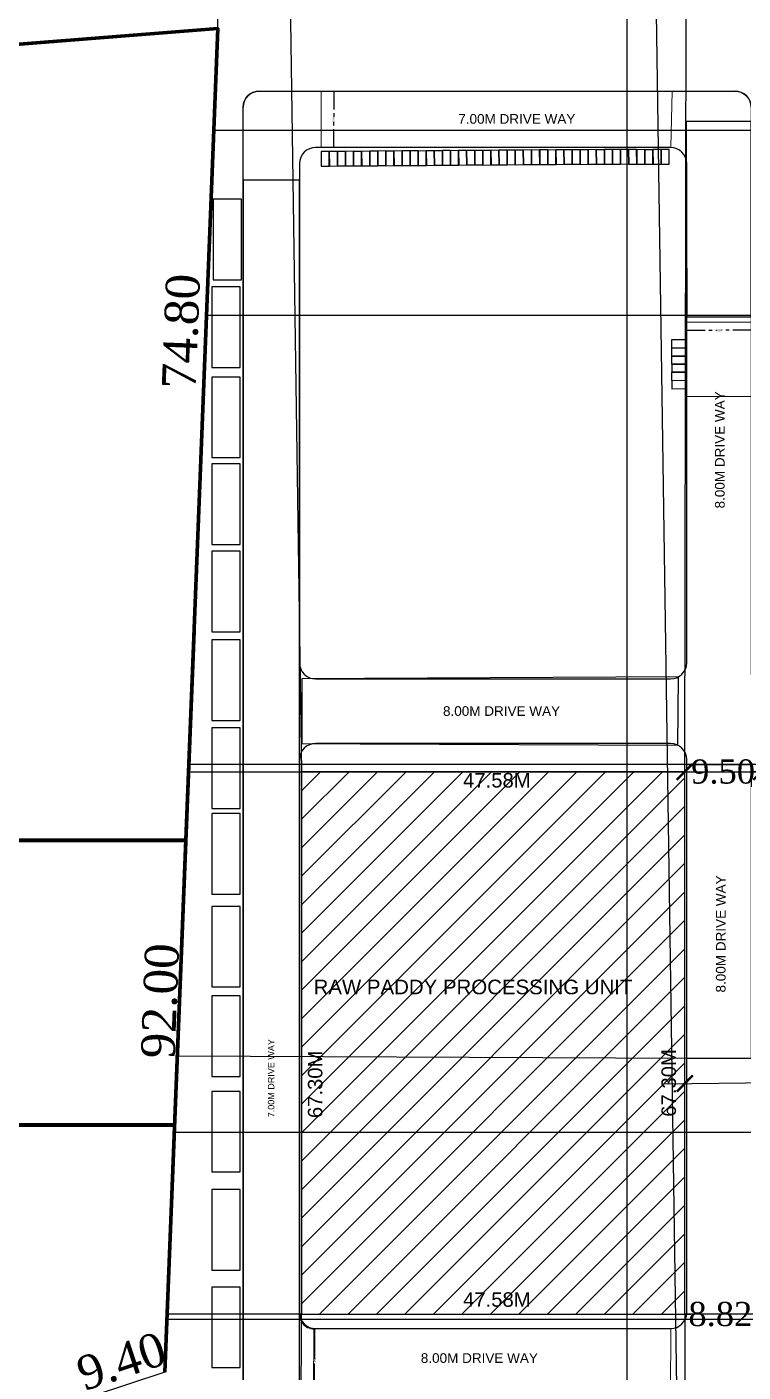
# Model space of a CAD drawing. Header units: metres. Extents: x 1422408 to 2565053, y 3723 to 80428.
# Drawn here: x 2267236.6 to 2267325.5, y 3879.6 to 4046.5 of the extents above; entities that cross this region are included whole.
import ezdxf

# ---------------------------------------------------------------- set-up
doc = ezdxf.new("R2010")
doc.units = ezdxf.units.M
doc.header["$LTSCALE"] = 3.5
doc.header["$MEASUREMENT"] = 0
doc.linetypes.add('PHANTOM2', pattern=[1.25, 0.625, -0.125, 0.125, -0.125, 0.125, -0.125])
doc.layers.get('0').update_dxf_attribs({"linetype": 'CONTINUOUS'})
doc.layers.get('DEFPOINTS').update_dxf_attribs({"linetype": 'CONTINUOUS'})
for name, color, linetype in [('AISLE_WIDTH_2', 8, 'CONTINUOUS'), ('BLK_3_LVL_0_REAR_SETBACK', 11, 'CONTINUOUS'), ('BLK_4_LVL_0_SIDE_SETBACK2', 102, 'CONTINUOUS'), ('BLK_5_INTERNAL_VEHICULAR_ACCESS', 161, 'CONTINUOUS'), ('BLK_5_LVL_0_BLDG_FOOT_PRINT', 1, 'CONTINUOUS'), ('BLK_5_LVL_0_FRONT_SETBACK', 2, 'CONTINUOUS'), ('BLK_5_LVL_0_REAR_SETBACK', 11, 'CONTINUOUS'), ('BLK_5_LVL_0_SIDE_SETBACK1', 102, 'CONTINUOUS'), ('BLK_5_LVL_0_SIDE_SETBACK2', 102, 'CONTINUOUS'), ('BLK_6_INTERNAL_VEHICULAR_ACCESS', 161, 'CONTINUOUS'), ('BLK_6_LVL_0_SIDE_SETBACK2', 102, 'CONTINUOUS'), ('BLK_7_INTERNAL_VEHICULAR_ACCESS', 161, 'CONTINUOUS'), ('BLK_7_LVL_0_SIDE_SETBACK2', 102, 'CONTINUOUS'), ('DISTANCE_BLK', 238, 'CONTINUOUS'), ('DRIVE_WAY', 255, 'CONTINUOUS'), ('LORRY_PARKING', 2, 'CONTINUOUS'), ('PLOT_BOUNDARY', 70, 'CONTINUOUS'), ('SUPER_IMPOSED', 5, 'CONTINUOUS')]:
    doc.layers.add(name, color=color, linetype=linetype)
doc.layers.add('FMB_OR_PLR', color=70, linetype='CONTINUOUS', lineweight=0)
doc.layers.add('TWO_WHEELER_DRIVE_WAY', color=6, linetype='CONTINUOUS', lineweight=9)
doc.layers.add('TWO_WHEELER_PARKING', color=2, linetype='CONTINUOUS', plot=False)
doc.styles.add('ANAND', font='times.ttf')
doc.styles.add('NAME', font='times.ttf')
doc.styles.add('ROOM TEXT 10.5', font='swisse.ttf')
doc.dimstyles.new('Copy of Standard', dxfattribs={"dimscale": 0.7, "dimtxt": 2.35, "dimasz": 0.05, "dimexe": 0.08, "dimexo": 0.0125, "dimgap": 0.05, "dimtad": 0, "dimzin": 0, "dimdsep": 46, "dimtxsty": 'NAME', "dimcen": 0, "dimse1": 1, "dimse2": 1, "dimsd1": 1, "dimsd2": 1, "dimadec": 0, "dimazin": 0, "dimtfac": 1, "dimtofl": 0, "dimtmove": 0, "dimatfit": 3, "dimldrblk": 'CLOSEDBLANK', "dimfxl": 0, "dimtolj": 1, "dimtzin": 0, "dimarcsym": 0})
doc.dimstyles.new('STANDARD$0', dxfattribs={"dimtxt": 0.25, "dimasz": 0.1, "dimexe": 2, "dimexo": 2, "dimgap": 0, "dimtad": 0, "dimzin": 0, "dimdsep": 46, "dimtxsty": 'ANAND', "dimcen": 0.0625, "dimdle": 2.5, "dimse1": 1, "dimse2": 1, "dimclrd": 2, "dimclre": 9, "dimadec": 0, "dimazin": 0, "dimtfac": 1, "dimtix": 1, "dimtofl": 0, "dimtmove": 2, "dimatfit": 3, "dimldrblk": 'OBLIQUE', "dimfxl": 0, "dimtolj": 1, "dimtzin": 0, "dimarcsym": 0})

# ---------------------------------------------------------------- blocks, each defined once
blk = doc.blocks.new('*D647')
at = {"layer": 'DEFPOINTS', "color": 0, "ltscale": 0.5}
for p in [(2267254.99, 3971.65), (2267257.37, 3971.55), (2267253.76, 3879.62)]:
    blk.add_point(p, dxfattribs=at)
at = {"color": 0, "lineweight": 70, "ltscale": 0.5, "insert": (2267253.18, 3925.68), "char_height": 4.2, "attachment_point": 5, "rotation": 87.7483, "style": 'NAME'}
blk.add_mtext('\\A1;92.00', dxfattribs=at)
blk = doc.blocks.new('_ClosedBlank')
at = {"color": 0, "linetype": 'ByBlock', "lineweight": -2}
for p, q in [((-1, 0.2), (0, 0)), ((-1, 0.2), (-1, -0.2)), ((0, 0), (-1, -0.2))]:
    blk.add_line(p, q, dxfattribs=at)
blk = doc.blocks.new('*D701')
at = {"layer": 'DEFPOINTS', "color": 0, "ltscale": 0.5}
for p in [(2267252.82, 3882.44), (2267253.76, 3879.62), (2267244.84, 3876.66)]:
    blk.add_point(p, dxfattribs=at)
at = {"color": 0, "lineweight": 70, "ltscale": 0.5, "insert": (2267248.36, 3880.96), "char_height": 4.2, "attachment_point": 5, "rotation": 18.3731, "style": 'NAME'}
blk.add_mtext('\\A1;9.40', dxfattribs=at)
blk = doc.blocks.new('*D660')
at = {"layer": 'DEFPOINTS', "color": 0, "ltscale": 0.5}
for p in [(2267257.27, 4046.42), (2267260.31, 4046.3), (2267257.37, 3971.55)]:
    blk.add_point(p, dxfattribs=at)
at = {"color": 0, "lineweight": 70, "ltscale": 0.5, "insert": (2267255.78, 4008.73), "char_height": 4.2, "attachment_point": 5, "rotation": 87.7483, "style": 'NAME'}
blk.add_mtext('\\A1;74.80', dxfattribs=at)
blk = doc.blocks.new('*D663')
at = {"layer": 'DEFPOINTS', "color": 0, "ltscale": 0.5}
for p in [(2267260.31, 4046.3), (2267165.81, 4038.81), (2267261.15, 4035.72)]:
    blk.add_point(p, dxfattribs=at)
at = {"color": 0, "lineweight": 70, "ltscale": 0.5, "insert": (2267213.85, 4031.98), "char_height": 4.2, "attachment_point": 5, "rotation": 4.5277, "style": 'NAME'}
blk.add_mtext('\\A1;94.80', dxfattribs=at)
blk = doc.blocks.new('_ArchTick')
at = {"color": 0, "linetype": 'ByBlock', "const_width": 0.15}
blk.add_lwpolyline([(-0.5, -0.5), (0.5, 0.5)], dxfattribs=at)
blk = doc.blocks.new('*D689')
at = {"color": 2, "lineweight": -2}
for p, q in [((2267315.78, 3954.1), (2267319.32, 3954.1)), ((2267330.28, 3954.1), (2267326.74, 3954.1))]:
    blk.add_line(p, q, dxfattribs=at)
at = {"layer": 'DEFPOINTS', "color": 0}
for p in [(2267318.28, 3954.1), (2267327.78, 3954.1), (2267327.78, 3954.1)]:
    blk.add_point(p, dxfattribs=at)
at = {"color": 2, "lineweight": -2, "xscale": 2, "yscale": 2, "zscale": 2, "rotation": 180}
blk.add_blockref('_ArchTick', (2267318.28, 3954.1), dxfattribs=at)
at = {"color": 2, "lineweight": -2, "xscale": 2, "yscale": 2, "zscale": 2}
blk.add_blockref('_ArchTick', (2267327.78, 3954.1), dxfattribs=at)
at = {"color": 0, "lineweight": -2, "insert": (2267323.03, 3954.1), "char_height": 3, "attachment_point": 5, "style": 'ANAND'}
blk.add_mtext('\\A1;9.50', dxfattribs=at)
blk = doc.blocks.new('_Oblique')
at = {"color": 0, "linetype": 'ByBlock', "lineweight": -2}
blk.add_line((-0.5, -0.5), (0.5, 0.5), dxfattribs=at)
blk = doc.blocks.new('*D690')
at = {"color": 2, "lineweight": -2}
for p, q in [((2267318.38, 3886.8), (2267319.04, 3886.8)), ((2267327, 3886.8), (2267326.34, 3886.8))]:
    blk.add_line(p, q, dxfattribs=at)
at = {"color": 2}
for points in [[(2267318.38, 3886.82), (2267318.38, 3886.79), (2267318.28, 3886.8)], [(2267327, 3886.82), (2267327, 3886.79), (2267327.1, 3886.8)]]:
    blk.add_solid(points, dxfattribs=at)
at = {"layer": 'DEFPOINTS', "color": 0}
for p in [(2267318.28, 3886.8), (2267327.1, 3886.8), (2267327.1, 3886.8)]:
    blk.add_point(p, dxfattribs=at)
at = {"color": 0, "lineweight": -2, "insert": (2267322.69, 3886.8), "char_height": 3, "attachment_point": 5, "style": 'ANAND'}
blk.add_mtext('\\A1;8.82', dxfattribs=at)
blk = doc.blocks.new('*D681')
at = {"color": 2, "lineweight": -2}
for p, q in [((2267315.78, 3915.39), (2267350.26, 3915.84)), ((2267393.99, 3916.41), (2267359.52, 3915.96))]:
    blk.add_line(p, q, dxfattribs=at)
at = {"layer": 'DEFPOINTS', "color": 0}
for p in [(2267318.28, 3915.42), (2267391.49, 3916.37), (2267391.49, 3916.37)]:
    blk.add_point(p, dxfattribs=at)
at = {"color": 2, "lineweight": -2, "xscale": 2, "yscale": 2, "zscale": 2}
for p, rotation in [((2267318.28, 3915.42), 180.7474942727145), ((2267391.49, 3916.37), 0.7474942727144663)]:
    blk.add_blockref('_ArchTick', p, dxfattribs=dict(at, rotation=rotation))
at = {"color": 0, "lineweight": -2, "insert": (2267354.89, 3915.9), "char_height": 3, "attachment_point": 5, "rotation": 0.7475, "style": 'ANAND'}
blk.add_mtext('\\A1;73.21', dxfattribs=at)
blk = doc.blocks.new('*D642')
at = {"layer": 'DEFPOINTS', "color": 0}
for p in [(2267272.24, 3885), (2267272.25, 3876.99), (2267272.33, 3876.99)]:
    blk.add_point(p, dxfattribs=at)
at = {"layer": 'TWO_WHEELER_DRIVE_WAY', "color": 2, "linetype": 'Continuous', "lineweight": -2}
for p, q in [((2267272.33, 3884.9), (2267272.33, 3881.29)), ((2267272.33, 3877.09), (2267272.33, 3880.71))]:
    blk.add_line(p, q, dxfattribs=at)
at = {"layer": 'TWO_WHEELER_DRIVE_WAY', "color": 2}
for points in [[(2267272.34, 3884.9), (2267272.31, 3884.9), (2267272.33, 3885)], [(2267272.35, 3877.09), (2267272.31, 3877.09), (2267272.33, 3876.99)]]:
    blk.add_solid(points, dxfattribs=at)
at = {"layer": 'TWO_WHEELER_DRIVE_WAY', "color": 0, "insert": (2267272.33, 3881), "char_height": 0.25, "attachment_point": 5, "rotation": 270.0261, "style": 'ANAND'}
blk.add_mtext('\\A1;8.01', dxfattribs=at)
blk = doc.blocks.new('*D709')
at = {"layer": 'DEFPOINTS', "color": 0}
for p in [(2267274.7, 4038.54), (2267274.7, 4038.54), (2267274.7, 4031.54)]:
    blk.add_point(p, dxfattribs=at)
at = {"layer": 'TWO_WHEELER_DRIVE_WAY', "color": 2, "linetype": 'PHANTOM2', "lineweight": -2}
for p, q in [((2267274.7, 4038.44), (2267274.7, 4035.34)), ((2267274.7, 4031.64), (2267274.7, 4034.73))]:
    blk.add_line(p, q, dxfattribs=at)
at = {"layer": 'TWO_WHEELER_DRIVE_WAY', "color": 2}
for points in [[(2267274.69, 4038.44), (2267274.72, 4038.44), (2267274.7, 4038.54)], [(2267274.69, 4031.64), (2267274.72, 4031.64), (2267274.7, 4031.54)]]:
    blk.add_solid(points, dxfattribs=at)
at = {"layer": 'TWO_WHEELER_DRIVE_WAY', "color": 0, "insert": (2267274.7, 4035.04), "char_height": 0.25, "attachment_point": 5, "rotation": 90, "style": 'ANAND'}
blk.add_mtext('\\A1;7.00', dxfattribs=at)
blk = doc.blocks.new('*D710')
at = {"layer": 'DEFPOINTS', "color": 0}
for p in [(2267318.52, 4008.84), (2267326.52, 4008.87), (2267326.52, 4008.84)]:
    blk.add_point(p, dxfattribs=at)
at = {"layer": 'TWO_WHEELER_DRIVE_WAY', "color": 2, "linetype": 'PHANTOM2', "lineweight": -2}
for p, q in [((2267318.62, 4008.87), (2267322.21, 4008.87)), ((2267326.42, 4008.87), (2267322.82, 4008.87))]:
    blk.add_line(p, q, dxfattribs=at)
at = {"layer": 'TWO_WHEELER_DRIVE_WAY', "color": 2}
for points in [[(2267318.62, 4008.88), (2267318.62, 4008.85), (2267318.52, 4008.87)], [(2267326.42, 4008.88), (2267326.42, 4008.85), (2267326.52, 4008.87)]]:
    blk.add_solid(points, dxfattribs=at)
at = {"layer": 'TWO_WHEELER_DRIVE_WAY', "color": 0, "insert": (2267322.52, 4008.87), "char_height": 0.25, "attachment_point": 5, "style": 'ANAND'}
blk.add_mtext('\\A1;8.00', dxfattribs=at)

msp = doc.modelspace()

# ---------------------------------------------------------------- hatches: boundary and pattern name
at = {"ltscale": 0.05}
h = msp.add_hatch(dxfattribs=at)
h.set_pattern_fill('ANSI31', color=8, scale=20)
h.set_pattern_definition([(45, (2261982.265, -4847.4843), (-1.76776695, 1.76776695), [])])
h.paths.add_polyline_path([(2267318.28477, 3954.10417), (2267270.70477, 3954.10417), (2267270.70477, 3886.80417), (2267318.28477, 3886.80417)])
h.paths.add_polyline_path([(2267377.71668, 3955.01672), (2267327.78026, 3955.01672), (2267327.78026, 3918.53877), (2267377.71668, 3918.53877)])
h.paths.add_polyline_path([(2267377.70953, 3909.33195), (2267327.10188, 3909.33195), (2267327.10188, 3886.21091), (2267377.70953, 3886.21091)])
h.paths.add_polyline_path([(2267354.78501, 3871.03483), (2267327.01501, 3871.03483), (2267327.01501, 3835.81483), (2267354.78501, 3835.81483)])
h.paths.add_polyline_path([(2267372.78501, 3874.26988), (2267361.78501, 3874.26988), (2267361.78501, 3840.41988), (2267372.78501, 3840.41988)])
h.paths.add_polyline_path([(2267317.9057, 3833.0273), (2267311.1197, 3833.0273), (2267311.1197, 3829.5193), (2267317.9057, 3829.5193)])
h.paths.add_polyline_path([(2267340.16783, 4033.6996), (2267326.66783, 4033.6996), (2267326.66783, 4010.6996), (2267340.16783, 4010.6996)])
h.paths.add_polyline_path([(2267317.69129, 3910.83693), (2267317.69129, 3921.82679), (2267314.91644, 3921.82679), (2267314.91644, 3910.83693)], flags=24)
h.paths.add_polyline_path([(2267290.29626, 3951.63392), (2267301.2849, 3951.63392), (2267301.2849, 3954.40511), (2267290.29626, 3954.40511)], flags=9)
h.paths.add_polyline_path([(2267290.29626, 3887.21784), (2267301.2849, 3887.21784), (2267301.2849, 3889.98903), (2267290.29626, 3889.98903)], flags=24)
h.paths.add_polyline_path([(2267273.80431, 3910.66442), (2267273.80431, 3921.65428), (2267271.02946, 3921.65428), (2267271.02946, 3910.66442)], flags=24)
h.paths.add_polyline_path([(2267271.72763, 3925.96761), (2267316.90791, 3925.96761), (2267316.90791, 3928.83274), (2267271.72763, 3928.83274)], flags=24)
h.paths.add_polyline_path([(2267348.57225, 3952.64251), (2267359.56211, 3952.64251), (2267359.56211, 3955.41736), (2267348.57225, 3955.41736)], flags=9)
h.paths.add_polyline_path([(2267376.78728, 3934.00638), (2267376.78728, 3944.99623), (2267374.01243, 3944.99623), (2267374.01243, 3934.00638)], flags=24)
h.paths.add_polyline_path([(2267330.54008, 3934.00638), (2267330.54008, 3944.99623), (2267327.76523, 3944.99623), (2267327.76523, 3934.00638)], flags=9)
h.paths.add_polyline_path([(2267348.57225, 3919.91965), (2267359.56211, 3919.91965), (2267359.56211, 3922.6945), (2267348.57225, 3922.6945)], flags=24)
h.paths.add_polyline_path([(2267339.77244, 3936.68677), (2267368.11646, 3936.68677), (2267368.11646, 3939.55191), (2267339.77244, 3939.55191)], flags=24)
h.paths.add_polyline_path([(2267329.76, 3891.85825), (2267329.76, 3902.84689), (2267326.9888, 3902.84689), (2267326.9888, 3891.85825)], flags=9)
h.paths.add_polyline_path([(2267348.57225, 3886.3813), (2267359.56211, 3886.3813), (2267359.56211, 3889.15615), (2267348.57225, 3889.15615)], flags=24)
h.paths.add_polyline_path([(2267377.48092, 3893.76718), (2267377.48092, 3904.75582), (2267374.70972, 3904.75582), (2267374.70972, 3893.76718)], flags=24)
h.paths.add_polyline_path([(2267348.57225, 3906.69431), (2267359.56211, 3906.69431), (2267359.56211, 3909.46916), (2267348.57225, 3909.46916)], flags=9)
h.paths.add_polyline_path([(2267341.58139, 3896.53783), (2267369.77329, 3896.53783), (2267369.77329, 3899.40296), (2267341.58139, 3899.40296)], flags=24)
h.paths.add_polyline_path([(2267332.18038, 3850.26115), (2267350.14818, 3850.26115), (2267350.14818, 3855.48951), (2267332.18038, 3855.48951)], flags=24)
h.paths.add_polyline_path([(2267354.80108, 3850.19003), (2267354.80108, 3861.17867), (2267352.02988, 3861.17867), (2267352.02988, 3850.19003)], flags=9)
h.paths.add_polyline_path([(2267337.22276, 3836.32826), (2267348.18767, 3836.32826), (2267348.18767, 3839.02826), (2267337.22276, 3839.02826)], flags=24)
h.paths.add_polyline_path([(2267329.4543, 3850.19003), (2267329.4543, 3861.17867), (2267326.68311, 3861.17867), (2267326.68311, 3850.19003)], flags=9)
h.paths.add_polyline_path([(2267337.91043, 3867.98268), (2267348.87534, 3867.98268), (2267348.87534, 3870.68268), (2267337.91043, 3870.68268)], flags=24)
h.paths.add_polyline_path([(2267363.78761, 3854.72404), (2267363.78761, 3863.51495), (2267361.57065, 3863.51495), (2267361.57065, 3854.72404)], flags=9)
h.paths.add_polyline_path([(2267373.11756, 3854.77183), (2267373.11756, 3863.56274), (2267370.9006, 3863.56274), (2267370.9006, 3854.77183)], flags=9)
h.paths.add_polyline_path([(2267363.15239, 3872.17018), (2267371.9433, 3872.17018), (2267371.9433, 3874.38714), (2267363.15239, 3874.38714)], flags=9)
h.paths.add_polyline_path([(2267363.11318, 3840.19056), (2267371.9041, 3840.19056), (2267371.9041, 3842.40751), (2267363.11318, 3842.40751)], flags=9)
h.paths.add_polyline_path([(2267362.8774, 3847.2632), (2267371.68305, 3847.2632), (2267371.68305, 3852.58838), (2267362.8774, 3852.58838)], flags=24)
h.paths.add_polyline_path([(2267317.79538, 3829.80093), (2267317.79538, 3832.90965), (2267316.87165, 3832.90965), (2267316.87165, 3829.80093)], flags=24)
h.paths.add_polyline_path([(2267312.59896, 3830.86172), (2267316.12173, 3830.88634), (2267316.11778, 3831.45227), (2267312.59501, 3831.42766)], flags=24)
h.paths.add_polyline_path([(2267329.50368, 4011.41009), (2267338.29459, 4011.41009), (2267338.29459, 4013.62704), (2267329.50368, 4013.62704)], flags=24)
h.paths.add_polyline_path([(2267340.15925, 4018.18277), (2267340.15925, 4026.97368), (2267337.94229, 4026.97368), (2267337.94229, 4018.18277)], flags=24)
h.paths.add_polyline_path([(2267328.9532, 4031.04105), (2267337.74412, 4031.04105), (2267337.74412, 4033.258), (2267328.9532, 4033.258)], flags=24)
h.paths.add_polyline_path([(2267326.50499, 4020.07853), (2267338.47413, 4020.07853), (2267338.47413, 4022.78638), (2267326.50499, 4022.78638)], flags=9)

# ---------------------------------------------------------------- linework, layer by layer
at = {"lineweight": 60, "ltscale": 0.5}
for p, q in [((2267260.3111, 4046.29557), (2267165.80695, 4038.81192)), ((2267253.75763, 3879.62436), (2267260.3111, 4046.29557))]:
    msp.add_line(p, q, dxfattribs=at)
at = {"ltscale": 0.5}
for p, q in [((2267265.46135, 4038.53502), (2267324.51501, 4038.53502)), ((2267270.46135, 3895.38176), (2267270.46135, 3887.0145))]:
    msp.add_line(p, q, dxfattribs=at)
at = {"color": 0}
msp.add_lwpolyline([(2267260.3111, 4046.29557), (2267260.30746, 4050.99631), (2267169.56582, 4043.58096)], dxfattribs=at)
at = {"lineweight": 60, "ltscale": 0.5}
for points in [[(2267165.80695, 4038.81192), (2267260.3111, 4046.29557), (2267253.75763, 3879.62436)], [(2267257.37183, 3971.55334), (2267253.75721, 3879.62438)]]:
    msp.add_lwpolyline(points, dxfattribs=at)
at = {"color": 0}
msp.add_lwpolyline([(2267270.46135, 3974.57347), (2267270.46135, 3967.60648, 0.414213562), (2267272.46135, 3965.60648), (2267316.51501, 3965.60648, 0.414213562), (2267318.51501, 3967.60648), (2267318.51501, 4029.53502, 0.414213562), (2267316.51501, 4031.53502), (2267272.46135, 4031.53502, 0.414213562), (2267270.46135, 4029.53502), (2267270.46135, 3969.76126)], format="xyb", dxfattribs=at)
msp.add_lwpolyline([(2267318.51501, 3955.60648, 0.414213562), (2267316.51501, 3957.60648), (2267272.46135, 3957.60648, 0.414213562), (2267270.46135, 3955.60648), (2267270.46135, 3887.0145, 0.492302332), (2267272.46135, 3885.0145), (2267316.51501, 3885.0145, 0.414213562), (2267318.51501, 3887.0145)], format="xyb", close=True, dxfattribs=at)
at = {"lineweight": 70, "ltscale": 0.5}
for points in [[(2267256.3494, 3945.56114), (2267221.34394, 3945.56114)], [(2267254.96241, 3910.27563), (2267219.95695, 3910.27563)]]:
    msp.add_lwpolyline(points, dxfattribs=at)
at = {"ltscale": 0.5}
msp.add_arc((2267265.46135, 4036.53502), 2, 90, 180, dxfattribs=at)
at = {"color": 0, "ltscale": 0.5}
for centre, start, end in [((2267324.51501, 4036.53502), 0, 90), ((2267272.46135, 3887.0145), 180, 270)]:
    msp.add_arc(centre, 2, start, end, dxfattribs=at)
at = {"layer": 'AISLE_WIDTH_2', "color": 8}
msp.add_lwpolyline([(2267263.46135, 3823.90852), (2267270.46135, 3823.90852), (2267270.46135, 4027.46672), (2267263.46135, 4027.46672), (2267263.46135, 3823.90852)], close=True, dxfattribs=at)
at = {"layer": 'BLK_3_LVL_0_REAR_SETBACK', "ltscale": 400}
msp.add_lwpolyline([(2267311.1197, 3833.0273), (2267311.11951, 4142.90264), (2267313.32773, 4143.31955), (2267317.9057, 3833.0273), (2267311.1197, 3833.0273)], close=True, dxfattribs=at)
at = {"layer": 'BLK_4_LVL_0_SIDE_SETBACK2', "ltscale": 400}
msp.add_lwpolyline([(2267254.92573, 3909.33195), (2267254.01661, 3886.21091), (2267327.10188, 3886.21091), (2267327.10188, 3909.33195), (2267254.92573, 3909.33195)], close=True, dxfattribs=at)
at = {"layer": 'BLK_5_INTERNAL_VEHICULAR_ACCESS', "ltscale": 400}
msp.add_lwpolyline([(2267270.76574, 3965.628), (2267270.76574, 3957.59125), (2267277.99001, 3957.57985), (2267317.42008, 3957.38997), (2267317.49357, 3965.86222)], close=True, dxfattribs=at)
at = {"layer": 'BLK_5_LVL_0_BLDG_FOOT_PRINT', "color": 10}
msp.add_lwpolyline([(2267318.28477, 3886.80417), (2267318.28477, 3954.10417), (2267270.70477, 3954.10417), (2267270.70477, 3886.80417)], close=True, dxfattribs=at)
at = {"layer": 'BLK_5_LVL_0_FRONT_SETBACK', "ltscale": 400}
msp.add_lwpolyline([(2267318.28477, 3886.80417), (2267318.30969, 3823.44046), (2267318.23053, 3822.79639), (2267270.48413, 3822.79639), (2267270.70477, 3886.80417), (2267318.28477, 3886.80417)], close=True, dxfattribs=at)
at = {"layer": 'BLK_5_LVL_0_REAR_SETBACK', "ltscale": 400}
msp.add_lwpolyline([(2267318.28477, 3954.10417), (2267318.61078, 4144.31698), (2267268.04175, 4134.76965), (2267270.70477, 3954.10417), (2267318.28477, 3954.10417)], close=True, dxfattribs=at)
at = {"layer": 'BLK_5_LVL_0_SIDE_SETBACK1', "color": 161, "ltscale": 400}
msp.add_lwpolyline([(2267318.28477, 3954.10417), (2267389.74161, 3954.10417), (2267391.78556, 3910.07792), (2267387.50663, 3886.80417), (2267318.28477, 3886.80417), (2267318.28477, 3954.10417)], close=True, dxfattribs=at)
at = {"layer": 'BLK_5_LVL_0_SIDE_SETBACK2', "ltscale": 400}
msp.add_lwpolyline([(2267270.70477, 3886.80417), (2267254.04083, 3886.82694), (2267256.68484, 3954.07057), (2267270.70477, 3954.10417), (2267270.70477, 3886.80417)], close=True, dxfattribs=at)
at = {"layer": 'BLK_6_INTERNAL_VEHICULAR_ACCESS', "ltscale": 400}
msp.add_lwpolyline([(2267326.51501, 3918.53659), (2267318.51501, 3918.53659), (2267318.51501, 3955.01631), (2267326.53138, 3955.01667), (2267326.51501, 3918.53659)], close=True, dxfattribs=at)
at = {"layer": 'BLK_6_LVL_0_SIDE_SETBACK2', "ltscale": 400}
msp.add_lwpolyline([(2267327.78026, 3955.01672), (2267256.72149, 3955.01356), (2267255.30037, 3918.86005), (2267327.78026, 3918.53877), (2267327.78026, 3955.01672)], close=True, dxfattribs=at)
at = {"layer": 'BLK_7_INTERNAL_VEHICULAR_ACCESS', "ltscale": 400}
msp.add_lwpolyline([(2267326.51501, 4034.76179), (2267318.441, 4034.75995), (2267318.51501, 4010.51465), (2267326.51501, 4010.51465), (2267326.51501, 4034.76179)], close=True, dxfattribs=at)
at = {"layer": 'BLK_7_LVL_0_SIDE_SETBACK2', "ltscale": 400}
msp.add_lwpolyline([(2267258.91148, 4010.6996), (2267259.81583, 4033.6996), (2267326.66783, 4033.6996), (2267326.66783, 4010.6996), (2267258.91148, 4010.6996)], close=True, dxfattribs=at)
at = {"layer": 'DISTANCE_BLK', "color": 238}
msp.add_lwpolyline([(2267318.28477, 3886.80417), (2267318.28477, 3954.10417), (2267270.70477, 3954.10417), (2267270.70477, 3886.80417)], close=True, dxfattribs=at)
at = {"layer": 'DRIVE_WAY', "color": 0}
msp.add_lwpolyline([(2267263.46135, 3822.79639), (2267263.46135, 4036.53502, -0.414213562), (2267265.46135, 4038.53502), (2267324.51501, 4038.53502, -0.414213563), (2267326.51501, 4036.53502), (2267326.51501, 3966.26126, 0.414213562), (2267328.01501, 3964.76126), (2267379.68835, 3964.76126, -0.414213562), (2267386.68835, 3957.76126), (2267386.68835, 3909.93536), (2267385.28447, 3909.93536), (2267385.28447, 3879.0145, -0.414213562)], format="xyb", dxfattribs=at)
at = {"layer": 'FMB_OR_PLR', "color": 70, "lineweight": 25}
msp.add_lwpolyline([(2267163.3798, 4068.5129), (2267165.80695, 4038.81191), (2267260.3111, 4046.29557), (2267253.75763, 3879.62436), (2267244.8368, 3876.66144), (2267238.82053, 3822.79638), (2267318.23053, 3822.79638), (2267318.64529, 3826.17099), (2267326.51501, 3826.63264), (2267357.89021, 3828.51244), (2267377.03052, 3829.82302), (2267391.78556, 3910.07792), (2267388.91548, 3971.89893), (2267346.41297, 3967.43299), (2267363.20374, 4047.49115)], dxfattribs=at)
at = {"layer": 'LORRY_PARKING', "color": 175}
for points in [[(2267263.24225, 4015.12278), (2267263.24225, 4025.12278), (2267259.74225, 4025.12278), (2267259.74225, 4015.12278)], [(2267263.07216, 4004.2609), (2267263.07216, 4014.2609), (2267259.57216, 4014.2609), (2267259.57216, 4004.2609)], [(2267263.07216, 3993.06752), (2267263.07216, 4003.06752), (2267259.57216, 4003.06752), (2267259.57216, 3993.06752)], [(2267263.07216, 3982.30711), (2267263.07216, 3992.30711), (2267259.57216, 3992.30711), (2267259.57216, 3982.30711)], [(2267263.07216, 3971.47068), (2267263.07216, 3981.47068), (2267259.57216, 3981.47068), (2267259.57216, 3971.47068)], [(2267263.07216, 3960.45407), (2267263.07216, 3970.45407), (2267259.57216, 3970.45407), (2267259.57216, 3960.45407)], [(2267263.07216, 3949.55718), (2267263.07216, 3959.55718), (2267259.57216, 3959.55718), (2267259.57216, 3949.55718)], [(2267263.07216, 3938.9054), (2267263.07216, 3948.9054), (2267259.57216, 3948.9054), (2267259.57216, 3938.9054)], [(2267263.07216, 3927.40028), (2267263.07216, 3937.40028), (2267259.57216, 3937.40028), (2267259.57216, 3927.40028)], [(2267263.07216, 3916.28852), (2267263.07216, 3926.28852), (2267259.57216, 3926.28852), (2267259.57216, 3916.28852)], [(2267263.07216, 3904.44946), (2267263.07216, 3914.44946), (2267259.57216, 3914.44946), (2267259.57216, 3904.44946)], [(2267263.07216, 3892.27897), (2267263.07216, 3902.27897), (2267259.57216, 3902.27897), (2267259.57216, 3892.27897)], [(2267263.07216, 3880.17781), (2267263.07216, 3890.17781), (2267259.57216, 3890.17781), (2267259.57216, 3880.17781)]]:
    msp.add_lwpolyline(points, close=True, dxfattribs=at)
at = {"layer": 'PLOT_BOUNDARY', "linetype": 'ByBlock'}
msp.add_lwpolyline([(2267163.3798, 4068.51291), (2267165.80695, 4038.81192), (2267260.3111, 4046.29557), (2267253.75763, 3879.62436), (2267244.8368, 3876.66145), (2267238.82053, 3822.79639), (2267318.23053, 3822.79639), (2267318.64529, 3826.171), (2267326.51501, 3826.63264), (2267357.89021, 3828.51245), (2267377.03052, 3829.82302), (2267391.78556, 3910.07792), (2267388.91548, 3971.89894), (2267346.41297, 3967.43299), (2267363.20374, 4047.49116)], dxfattribs=at)
at = {"layer": 'SUPER_IMPOSED', "color": 5, "lineweight": 25}
msp.add_lwpolyline([(2267163.3798, 4068.5129), (2267165.80695, 4038.81191), (2267260.3111, 4046.29557), (2267253.75763, 3879.62436), (2267244.8368, 3876.66144), (2267238.82053, 3822.79638), (2267318.23053, 3822.79638), (2267318.64529, 3826.17099), (2267326.51501, 3826.63264), (2267357.89021, 3828.51244), (2267377.03052, 3829.82302), (2267391.78556, 3910.07792), (2267388.91548, 3971.89893), (2267346.41297, 3967.43299), (2267363.20374, 4047.49115)], dxfattribs=at)
at = {"layer": 'TWO_WHEELER_DRIVE_WAY', "color": 6}
for points in [[(2267273.15266, 4031.53502), (2267273.15266, 4038.53502), (2267316.69228, 4038.53502), (2267316.5544, 4031.53463), (2267273.15266, 4031.53502)], [(2267318.51501, 4009.89116), (2267326.51501, 4009.89116), (2267326.51501, 4000.65344), (2267318.51501, 4000.65344), (2267318.51501, 4009.89116)], [(2267272.17757, 3876.99427), (2267272.22113, 3884.99958), (2267316.55844, 3885.01497), (2267316.52369, 3877.01448), (2267272.17757, 3876.99427)]]:
    msp.add_lwpolyline(points, close=True, dxfattribs=at)
at = {"layer": 'TWO_WHEELER_PARKING', "color": 2}
for points in [[(2267273.15851, 4029.22504), (2267274.15848, 4029.23252), (2267274.14503, 4031.03246), (2267273.14506, 4031.02499)], [(2267274.16987, 4029.24313), (2267275.16984, 4029.2506), (2267275.15639, 4031.05055), (2267274.15642, 4031.04308)], [(2267275.16984, 4029.2506), (2267276.16982, 4029.25808), (2267276.15637, 4031.05803), (2267275.15639, 4031.05055)], [(2267276.16982, 4029.25808), (2267277.16979, 4029.26555), (2267277.15634, 4031.0655), (2267276.15637, 4031.05803)], [(2267277.16995, 4029.24449), (2267278.16992, 4029.25196), (2267278.15647, 4031.05191), (2267277.1565, 4031.04444)], [(2267278.18131, 4029.26257), (2267279.18128, 4029.27005), (2267279.16783, 4031.07), (2267278.16786, 4031.06252)], [(2267279.18128, 4029.27005), (2267280.18126, 4029.27752), (2267280.16781, 4031.07747), (2267279.16783, 4031.07)], [(2267280.1811, 4029.29858), (2267281.18107, 4029.30605), (2267281.16762, 4031.106), (2267280.16765, 4031.09853)], [(2267281.18123, 4029.28499), (2267282.1812, 4029.29246), (2267282.16775, 4031.09241), (2267281.16778, 4031.08494)], [(2267282.19259, 4029.30308), (2267283.19257, 4029.31055), (2267283.17912, 4031.1105), (2267282.17915, 4031.10303)], [(2267283.19257, 4029.31055), (2267284.19254, 4029.31802), (2267284.17909, 4031.11797), (2267283.17912, 4031.1105)], [(2267284.19254, 4029.31802), (2267285.19251, 4029.3255), (2267285.17906, 4031.12545), (2267284.17909, 4031.11797)], [(2267285.19267, 4029.30443), (2267286.19264, 4029.31191), (2267286.17919, 4031.11186), (2267285.17922, 4031.10438)], [(2267286.20404, 4029.32252), (2267287.20401, 4029.32999), (2267287.19056, 4031.12994), (2267286.19059, 4031.12247)], [(2267287.20401, 4029.32999), (2267288.20398, 4029.33747), (2267288.19053, 4031.13742), (2267287.19056, 4031.12994)], [(2267288.20382, 4029.35853), (2267289.20379, 4029.366), (2267289.19034, 4031.16595), (2267288.19037, 4031.15848)], [(2267289.20395, 4029.34494), (2267290.20392, 4029.35241), (2267290.19047, 4031.15236), (2267289.1905, 4031.14489)], [(2267290.21532, 4029.36303), (2267291.21529, 4029.3705), (2267291.20184, 4031.17045), (2267290.20187, 4031.16298)], [(2267291.21529, 4029.3705), (2267292.21526, 4029.37797), (2267292.20181, 4031.17792), (2267291.20184, 4031.17045)], [(2267292.21526, 4029.37797), (2267293.21523, 4029.38544), (2267293.20178, 4031.18539), (2267292.20181, 4031.17792)], [(2267293.21539, 4029.36438), (2267294.21536, 4029.37185), (2267294.20191, 4031.1718), (2267293.20194, 4031.16433)], [(2267294.22676, 4029.38247), (2267295.22673, 4029.38994), (2267295.21328, 4031.18989), (2267294.21331, 4031.18242)], [(2267295.22673, 4029.38994), (2267296.2267, 4029.39741), (2267296.21325, 4031.19736), (2267295.21328, 4031.18989)], [(2267296.2381, 4029.40803), (2267297.23807, 4029.4155), (2267297.22462, 4031.21545), (2267296.22465, 4031.20798)], [(2267297.23815, 4029.40497), (2267298.23812, 4029.41244), (2267298.22467, 4031.21239), (2267297.2247, 4031.20492)], [(2267298.24951, 4029.42306), (2267299.24949, 4029.43053), (2267299.23604, 4031.23048), (2267298.23606, 4031.22301)], [(2267299.27023, 4029.42736), (2267300.27021, 4029.43483), (2267300.25676, 4031.23478), (2267299.25678, 4031.22731)], [(2267300.28163, 4029.44171), (2267301.2816, 4029.44918), (2267301.26815, 4031.24913), (2267300.26818, 4031.24166)], [(2267301.28176, 4029.42812), (2267302.28173, 4029.43559), (2267302.26828, 4031.23554), (2267301.26831, 4031.22807)], [(2267302.29312, 4029.44621), (2267303.2931, 4029.45368), (2267303.27965, 4031.25363), (2267302.27967, 4031.24616)], [(2267303.2931, 4029.45368), (2267304.29307, 4029.46115), (2267304.27962, 4031.2611), (2267303.27965, 4031.25363)], [(2267304.29307, 4029.46115), (2267305.29304, 4029.46863), (2267305.27959, 4031.26858), (2267304.27962, 4031.2611)], [(2267305.2932, 4029.44757), (2267306.29317, 4029.45504), (2267306.27972, 4031.25499), (2267305.27975, 4031.24752)], [(2267306.30456, 4029.46565), (2267307.30454, 4029.47313), (2267307.29109, 4031.27308), (2267306.29111, 4031.2656)], [(2267307.30469, 4029.45206), (2267308.30467, 4029.45954), (2267308.29122, 4031.25949), (2267307.29124, 4031.25201)], [(2267308.31606, 4029.47015), (2267309.31603, 4029.47763), (2267309.30258, 4031.27757), (2267308.30261, 4031.2701)], [(2267309.31603, 4029.47763), (2267310.316, 4029.4851), (2267310.30255, 4031.28505), (2267309.30258, 4031.27757)], [(2267310.316, 4029.4851), (2267311.31598, 4029.49257), (2267311.30253, 4031.29252), (2267310.30255, 4031.28505)], [(2267311.31613, 4029.47151), (2267312.31611, 4029.47898), (2267312.30266, 4031.27893), (2267311.30268, 4031.27146)], [(2267312.32768, 4029.46565), (2267313.32765, 4029.47313), (2267313.3142, 4031.27308), (2267312.31423, 4031.2656)], [(2267313.32781, 4029.45206), (2267314.32778, 4029.45954), (2267314.31433, 4031.25949), (2267313.31436, 4031.25201)], [(2267314.33918, 4029.47015), (2267315.33915, 4029.47763), (2267315.3257, 4031.27757), (2267314.32573, 4031.2701)], [(2267315.33915, 4029.47763), (2267316.33912, 4029.4851), (2267316.32567, 4031.28505), (2267315.3257, 4031.27757)], [(2267318.42403, 4006.67263), (2267318.41656, 4007.67261), (2267316.61661, 4007.65916), (2267316.62408, 4006.65918)], [(2267318.43151, 4005.67266), (2267318.42403, 4006.67263), (2267316.62408, 4006.65918), (2267316.63156, 4005.65921)], [(2267318.43898, 4004.67269), (2267318.43151, 4005.67266), (2267316.63156, 4005.65921), (2267316.63903, 4004.65924)], [(2267318.44348, 4002.66119), (2267318.43601, 4003.66117), (2267316.63606, 4003.64772), (2267316.64353, 4002.64774)], [(2267318.45707, 4003.66132), (2267318.44959, 4004.66129), (2267316.64965, 4004.64784), (2267316.65712, 4003.64787)], [(2267316.66645, 4002.60788), (2267316.67392, 4001.6079), (2267318.47387, 4001.62135), (2267318.4664, 4002.62133)]]:
    msp.add_lwpolyline(points, close=True, dxfattribs=at)

# ---------------------------------------------------------------- texts
at = {"ltscale": 0.22, "style": 'ROOM TEXT 10.5'}
for s, height, p in [('7.00M DRIVE WAY', 1.2, (2267290.16258, 4034.48559)), ('8.00M DRIVE WAY', 1.2, (2267288.26672, 3961.02963)), ('47.58M', 1.8, (2267290.75813, 3952.14325)), ('47.58M', 1.8, (2267290.75813, 3887.72717)), ('8.00M DRIVE WAY', 1.2, (2267285.51534, 3880.76553))]:
    msp.add_text(s, height=height, dxfattribs=at).set_placement(p)
for s, height, p in [('8.00M DRIVE WAY', 1.2, (2267323.22433, 3986.76185)), ('8.00M DRIVE WAY', 1.2, (2267323.34042, 3926.71364)), ('7.00M DRIVE WAY', 0.8, (2267267.33562, 3911.24005)), ('67.30M', 1.8, (2267273.29437, 3911.1269)), ('67.30M', 1.8, (2267317.18135, 3911.29941))]:
    msp.add_text(s, height=height, rotation=90, dxfattribs=at).set_placement(p)
at = {"ltscale": 0.1, "style": 'ROOM TEXT 10.5'}
msp.add_text('RAW PADDY PROCESSING UNIT', height=1.8144, dxfattribs=at).set_placement((2267272.20515, 3926.49297))

# ---------------------------------------------------------------- dimensions: what is measured, and where the dimension line sits
at = {"lineweight": 70, "ltscale": 0.5}
for base, p1, p2, angle, picture, middle in [((2267261.14827, 4035.72372), (2267165.80695, 4038.81192), (2267260.3111, 4046.29557), 4.5277263, '*D663', (2267213.852, 4031.97839)), ((2267257.26614, 4046.4153), (2267257.37225, 3971.55335), (2267260.3111, 4046.29557), 87.7483044, '*D660', (2267255.78453, 4008.73433)), ((2267252.82285, 3882.43739), (2267244.8368, 3876.66145), (2267253.7572, 3879.62422), 18.3731212, '*D701', (2267248.36265, 3880.956))]:
    dim = msp.add_linear_dim(base=base, p1=p1, p2=p2, angle=angle, dimstyle='Copy of Standard', override={"dimtxt": 6, "dimfxlon": 1, "dimarcsym": 1}, dxfattribs=at)
    dim.commit()
    dim.dimension.update_dxf_attribs({"geometry": picture, "text_midpoint": middle, "dimtype": 161})
dim = msp.add_aligned_dim(p1=(2267253.75721, 3879.62438), p2=(2267257.37184, 3971.55334), distance=2.38685, dimstyle='Copy of Standard', override={"dimtxt": 6, "dimfxlon": 1, "dimarcsym": 1}, dxfattribs=at)
dim.commit()
dim.dimension.update_dxf_attribs({"geometry": '*D647', "text_midpoint": (2267253.17952, 3925.68264)})
at = {"color": 1, "lineweight": -2}
for p1, p2, override, picture, middle in [((2267318.28477, 3954.10417), (2267327.78026, 3954.10417), {"dimtxt": 3, "dimasz": 2, "dimblk1": 'ArchTick', "dimblk2": 'ArchTick', "dimsah": 1}, '*D689', (2267323.03251, 3954.10417)), ((2267318.28477, 3915.41913), (2267391.49325, 3916.37428), {"dimtxt": 3, "dimasz": 2, "dimblk1": 'ArchTick', "dimblk2": 'ArchTick', "dimsah": 1}, '*D681', (2267354.88901, 3915.8967)), ((2267318.28477, 3886.80417), (2267327.10188, 3886.80417), {"dimtxt": 3}, '*D690', (2267322.69332, 3886.80417))]:
    dim = msp.add_aligned_dim(p1=p1, p2=p2, distance=0, dimstyle='STANDARD$0', override=override, dxfattribs=at)
    dim.commit()
    dim.dimension.update_dxf_attribs({"geometry": picture, "text_midpoint": middle})
at = {"layer": 'TWO_WHEELER_DRIVE_WAY', "color": 6}
for p1, p2, distance, override, picture, middle in [((2267274.70348, 4031.53502), (2267274.70348, 4038.53502), 0, {"dimfxl": 75, "dimarcsym": 2}, '*D709', (2267274.70348, 4035.03502)), ((2267318.51501, 4008.83719), (2267326.51501, 4008.83719), 0.02937, {"dimfxl": 75, "dimarcsym": 2}, '*D710', (2267322.51501, 4008.86656)), ((2267272.24179, 3884.99958), (2267272.24544, 3876.9943), 0.08512, {"dimfxl": 0.18}, '*D642', (2267272.32873, 3880.99698))]:
    dim = msp.add_aligned_dim(p1=p1, p2=p2, distance=distance, dimstyle='STANDARD$0', override=override, dxfattribs=at)
    dim.commit()
    dim.dimension.update_dxf_attribs({"geometry": picture, "text_midpoint": middle})

doc.saveas('drawing.dxf')
